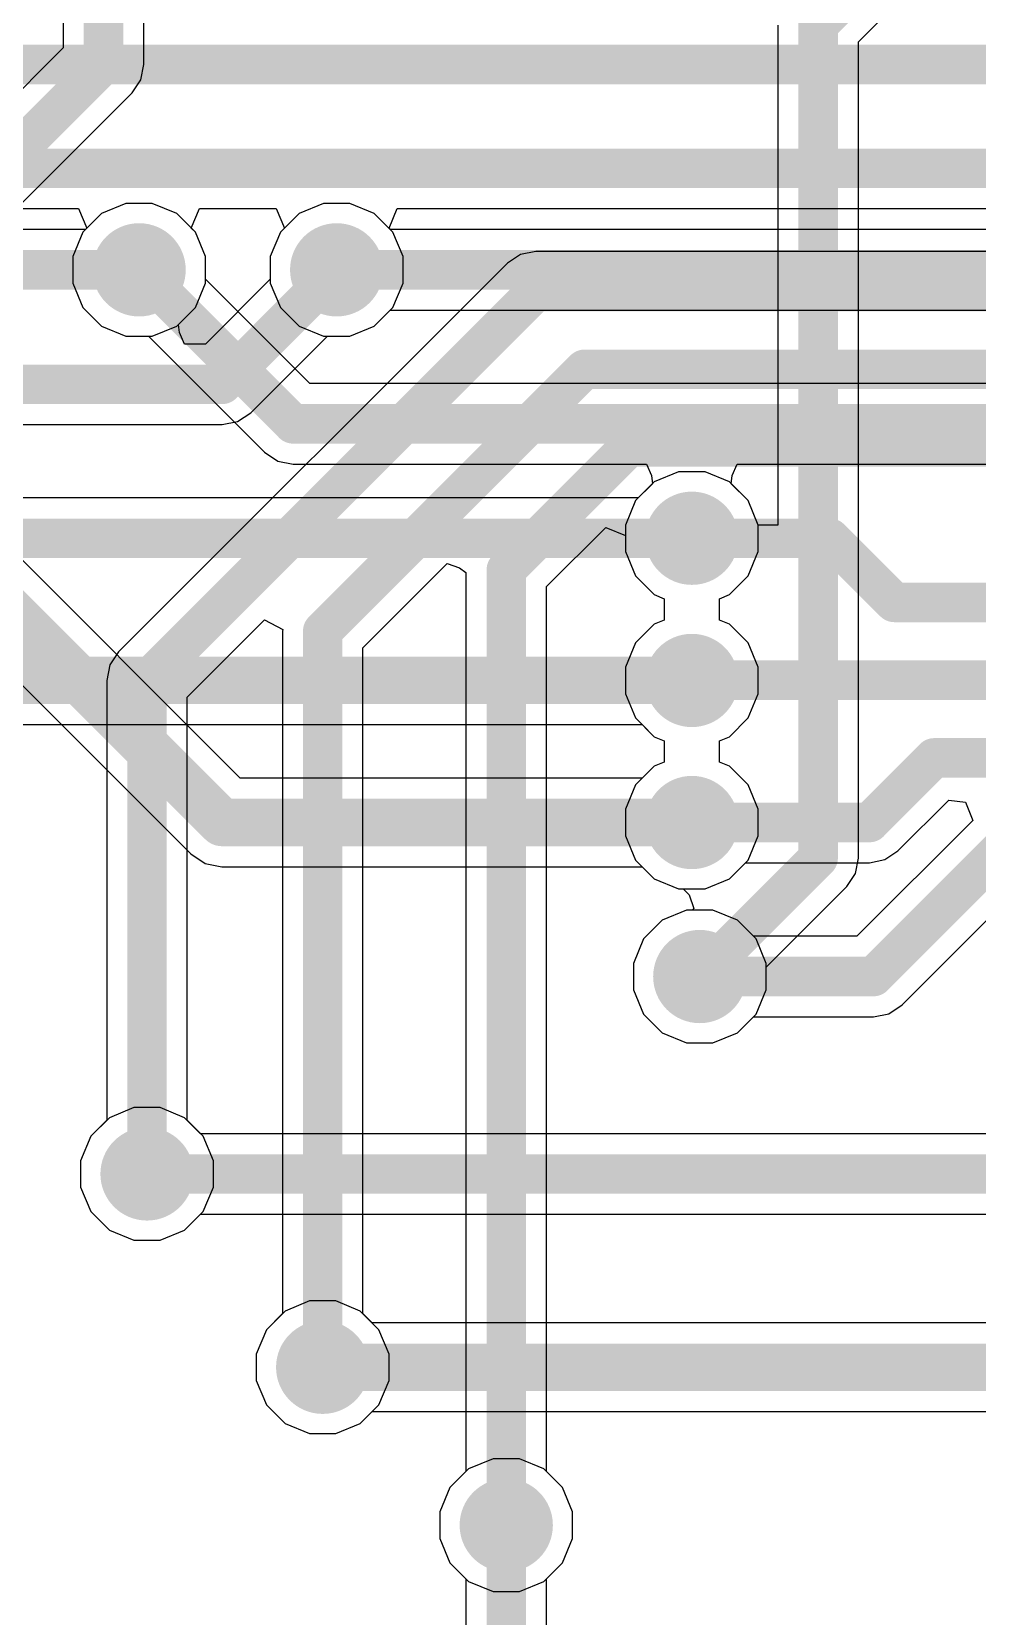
# Model space of a CAD drawing. Header units: inches. Extents: x -4.4 to 45.3, y -0.3 to 53.7.
# Drawn here: x 20.01 to 26.09, y 20.8 to 31 of the extents above; entities that cross this region are included whole.
import ezdxf

# ---------------------------------------------------------------- set-up
doc = ezdxf.new("R2010")
doc.units = ezdxf.units.IN
for name, color, linetype in [('Bottom Layer', 5, 'Continuous'), ('Signal_1', 16, 'Continuous'), ('Signal_2', 76, 'Continuous'), ('Top Layer', 1, 'Continuous'), ('Via Holes', 16, 'Continuous')]:
    doc.layers.add(name, color=color, linetype=linetype)

msp = doc.modelspace()

# ---------------------------------------------------------------- hatches: boundary and pattern name
at = {"layer": 'Bottom Layer'}
h = msp.add_hatch(color=5, dxfattribs=at)
edge = h.paths.add_edge_path()
edge.add_arc((20.701, 29.464), 0.3, 0, 360)
h = msp.add_hatch(color=5, dxfattribs=at)
edge = h.paths.add_edge_path()
edge.add_arc((21.972, 29.464), 0.3, 0, 360)
h = msp.add_hatch(color=5, dxfattribs=at)
edge = h.paths.add_edge_path()
edge.add_arc((24.257, 27.737), 0.3, 0, 360)
h = msp.add_hatch(color=5, dxfattribs=at)
edge = h.paths.add_edge_path()
edge.add_arc((24.257, 26.822), 0.3, 0, 360)
h = msp.add_hatch(color=5, dxfattribs=at)
edge = h.paths.add_edge_path()
edge.add_arc((24.257, 25.908), 0.3, 0, 360)
h = msp.add_hatch(color=5, dxfattribs=at)
edge = h.paths.add_edge_path()
edge.add_arc((24.308, 24.917), 0.3, 0, 360)
h = msp.add_hatch(color=5, dxfattribs=at)
edge = h.paths.add_edge_path()
edge.add_arc((20.752, 23.647), 0.3, 0, 360)
h = msp.add_hatch(color=5, dxfattribs=at)
edge = h.paths.add_edge_path()
edge.add_arc((21.882, 22.403), 0.3, 0, 360)
h = msp.add_hatch(color=5, dxfattribs=at)
edge = h.paths.add_edge_path()
edge.add_arc((23.063, 21.387), 0.3, 0, 360)
at = {"layer": 'Signal_1'}
h = msp.add_hatch(color=16, dxfattribs=at)
edge = h.paths.add_edge_path()
edge.add_arc((20.701, 29.464), 0.3, 0, 360)
h = msp.add_hatch(color=16, dxfattribs=at)
edge = h.paths.add_edge_path()
edge.add_arc((21.972, 29.464), 0.3, 0, 360)
h = msp.add_hatch(color=16, dxfattribs=at)
edge = h.paths.add_edge_path()
edge.add_arc((24.257, 27.737), 0.3, 0, 360)
h = msp.add_hatch(color=16, dxfattribs=at)
edge = h.paths.add_edge_path()
edge.add_arc((24.257, 26.822), 0.3, 0, 360)
h = msp.add_hatch(color=16, dxfattribs=at)
edge = h.paths.add_edge_path()
edge.add_arc((24.257, 25.908), 0.3, 0, 360)
h = msp.add_hatch(color=16, dxfattribs=at)
edge = h.paths.add_edge_path()
edge.add_arc((24.308, 24.917), 0.3, 0, 360)
h = msp.add_hatch(color=16, dxfattribs=at)
edge = h.paths.add_edge_path()
edge.add_arc((20.752, 23.647), 0.3, 0, 360)
h = msp.add_hatch(color=16, dxfattribs=at)
edge = h.paths.add_edge_path()
edge.add_arc((21.882, 22.403), 0.3, 0, 360)
h = msp.add_hatch(color=16, dxfattribs=at)
edge = h.paths.add_edge_path()
edge.add_arc((23.063, 21.387), 0.3, 0, 360)
at = {"layer": 'Signal_2'}
h = msp.add_hatch(color=76, dxfattribs=at)
edge = h.paths.add_edge_path()
edge.add_arc((20.701, 29.464), 0.3, 0, 360)
h = msp.add_hatch(color=76, dxfattribs=at)
edge = h.paths.add_edge_path()
edge.add_arc((21.972, 29.464), 0.3, 0, 360)
h = msp.add_hatch(color=76, dxfattribs=at)
edge = h.paths.add_edge_path()
edge.add_arc((24.257, 27.737), 0.3, 0, 360)
h = msp.add_hatch(color=76, dxfattribs=at)
edge = h.paths.add_edge_path()
edge.add_arc((24.257, 26.822), 0.3, 0, 360)
h = msp.add_hatch(color=76, dxfattribs=at)
edge = h.paths.add_edge_path()
edge.add_arc((24.257, 25.908), 0.3, 0, 360)
h = msp.add_hatch(color=76, dxfattribs=at)
edge = h.paths.add_edge_path()
edge.add_arc((24.308, 24.917), 0.3, 0, 360)
h = msp.add_hatch(color=76, dxfattribs=at)
edge = h.paths.add_edge_path()
edge.add_arc((20.752, 23.647), 0.3, 0, 360)
h = msp.add_hatch(color=76, dxfattribs=at)
edge = h.paths.add_edge_path()
edge.add_arc((21.882, 22.403), 0.3, 0, 360)
h = msp.add_hatch(color=76, dxfattribs=at)
edge = h.paths.add_edge_path()
edge.add_arc((23.063, 21.387), 0.3, 0, 360)
at = {"layer": 'Top Layer'}
h = msp.add_hatch(color=1, dxfattribs=at)
edge = h.paths.add_edge_path()
edge.add_arc((20.701, 29.464), 0.3, 0, 360)
h = msp.add_hatch(color=1, dxfattribs=at)
edge = h.paths.add_edge_path()
edge.add_arc((21.972, 29.464), 0.3, 0, 360)
h = msp.add_hatch(color=1, dxfattribs=at)
edge = h.paths.add_edge_path()
edge.add_arc((24.257, 27.737), 0.3, 0, 360)
h = msp.add_hatch(color=1, dxfattribs=at)
edge = h.paths.add_edge_path()
edge.add_arc((24.257, 26.822), 0.3, 0, 360)
h = msp.add_hatch(color=1, dxfattribs=at)
edge = h.paths.add_edge_path()
edge.add_arc((24.257, 25.908), 0.3, 0, 360)
h = msp.add_hatch(color=1, dxfattribs=at)
edge = h.paths.add_edge_path()
edge.add_arc((24.308, 24.917), 0.3, 0, 360)
h = msp.add_hatch(color=1, dxfattribs=at)
edge = h.paths.add_edge_path()
edge.add_arc((20.752, 23.647), 0.3, 0, 360)
h = msp.add_hatch(color=1, dxfattribs=at)
edge = h.paths.add_edge_path()
edge.add_arc((21.882, 22.403), 0.3, 0, 360)
h = msp.add_hatch(color=1, dxfattribs=at)
edge = h.paths.add_edge_path()
edge.add_arc((23.063, 21.387), 0.3, 0, 360)
at = {"layer": 'Via Holes'}
h = msp.add_hatch(color=7, dxfattribs=at)
edge = h.paths.add_edge_path()
edge.add_arc((20.701, 29.464), 0.15, 0, 360)
h = msp.add_hatch(color=7, dxfattribs=at)
edge = h.paths.add_edge_path()
edge.add_arc((21.972, 29.464), 0.15, 0, 360)
h = msp.add_hatch(color=7, dxfattribs=at)
edge = h.paths.add_edge_path()
edge.add_arc((24.257, 27.737), 0.15, 0, 360)
h = msp.add_hatch(color=7, dxfattribs=at)
edge = h.paths.add_edge_path()
edge.add_arc((24.257, 26.822), 0.15, 0, 360)
h = msp.add_hatch(color=7, dxfattribs=at)
edge = h.paths.add_edge_path()
edge.add_arc((24.257, 25.908), 0.15, 0, 360)
h = msp.add_hatch(color=7, dxfattribs=at)
edge = h.paths.add_edge_path()
edge.add_arc((24.308, 24.917), 0.15, 0, 360)
h = msp.add_hatch(color=7, dxfattribs=at)
edge = h.paths.add_edge_path()
edge.add_arc((20.752, 23.647), 0.15, 0, 360)
h = msp.add_hatch(color=7, dxfattribs=at)
edge = h.paths.add_edge_path()
edge.add_arc((21.882, 22.403), 0.15, 0, 360)
h = msp.add_hatch(color=7, dxfattribs=at)
edge = h.paths.add_edge_path()
edge.add_arc((23.063, 21.387), 0.15, 0, 360)

# ---------------------------------------------------------------- linework, layer by layer
at = {"layer": 'Bottom Layer'}
for p, q in [((25.329, 30.932), (25.913, 31.516)), ((24.811, 31.039), (24.811, 27.822)), ((25.329, 25.679), (25.329, 30.932)), ((21.352, 26.193), (16.711, 30.834)), ((16.392, 30.348), (21.033, 25.707)), ((20.616, 29.891), (20.459, 29.826)), ((20.786, 29.891), (20.616, 29.891)), ((20.943, 29.826), (20.786, 29.891)), ((21.887, 29.891), (21.731, 29.826)), ((22.057, 29.891), (21.887, 29.891)), ((22.214, 29.826), (22.057, 29.891)), ((20.459, 29.826), (20.339, 29.706)), ((21.063, 29.706), (20.943, 29.826)), ((21.731, 29.826), (21.61, 29.706)), ((22.334, 29.706), (22.214, 29.826)), ((20.339, 29.706), (20.274, 29.549)), ((21.128, 29.549), (21.063, 29.706)), ((21.61, 29.706), (21.545, 29.549)), ((22.399, 29.549), (22.334, 29.706)), ((20.274, 29.549), (20.274, 29.379)), ((21.128, 29.379), (21.128, 29.549)), ((21.545, 29.549), (21.545, 29.379)), ((22.399, 29.379), (22.399, 29.549)), ((20.274, 29.379), (20.339, 29.222)), ((21.063, 29.222), (21.128, 29.379)), ((21.545, 29.379), (21.61, 29.222)), ((22.334, 29.222), (22.399, 29.379)), ((20.339, 29.222), (20.459, 29.102)), ((20.943, 29.102), (21.063, 29.222)), ((21.61, 29.222), (21.731, 29.102)), ((22.214, 29.102), (22.334, 29.222)), ((20.459, 29.102), (20.616, 29.037)), ((20.786, 29.037), (20.943, 29.102)), ((21.731, 29.102), (21.887, 29.037)), ((22.057, 29.037), (22.214, 29.102)), ((20.616, 29.037), (20.786, 29.037)), ((21.887, 29.037), (22.057, 29.037)), ((24.172, 28.164), (24.015, 28.099)), ((24.342, 28.164), (24.172, 28.164)), ((24.499, 28.099), (24.342, 28.164)), ((24.015, 28.099), (23.895, 27.979)), ((24.619, 27.979), (24.499, 28.099)), ((23.895, 27.979), (23.83, 27.822)), ((24.684, 27.822), (24.619, 27.979)), ((23.83, 27.822), (23.83, 27.652)), ((24.811, 27.822), (24.684, 27.822)), ((23.83, 27.652), (23.895, 27.495)), ((23.895, 27.495), (24.015, 27.375)), ((24.015, 27.375), (24.079, 27.348)), ((24.079, 27.348), (24.079, 27.211)), ((24.015, 27.184), (23.895, 27.064)), ((24.079, 27.211), (24.015, 27.184)), ((23.895, 27.064), (23.83, 26.907)), ((23.83, 26.907), (23.83, 26.737)), ((23.83, 26.737), (23.895, 26.581)), ((23.895, 26.581), (24.015, 26.46)), ((24.015, 26.46), (24.079, 26.434)), ((24.079, 26.434), (24.079, 26.296)), ((24.015, 26.27), (23.938, 26.193)), ((24.079, 26.296), (24.015, 26.27)), ((23.938, 26.193), (21.352, 26.193)), ((21.033, 25.707), (21.033, 25.707)), ((21.033, 25.707), (21.125, 25.645)), ((21.125, 25.645), (21.234, 25.623)), ((21.234, 25.623), (23.938, 25.623)), ((23.938, 25.623), (24.015, 25.546)), ((25.309, 25.58), (25.329, 25.679)), ((24.015, 25.546), (24.172, 25.481)), ((24.735, 24.978), (25.253, 25.496)), ((25.253, 25.496), (25.309, 25.58)), ((24.172, 25.481), (24.201, 25.481)), ((24.201, 25.481), (24.24, 25.443)), ((24.24, 25.443), (24.269, 25.354)), ((24.223, 25.344), (24.066, 25.279)), ((24.259, 25.344), (24.223, 25.344)), ((24.269, 25.354), (24.259, 25.344)), ((24.066, 25.279), (23.946, 25.159)), ((23.946, 25.159), (23.881, 25.002)), ((23.881, 25.002), (23.881, 24.832)), ((24.735, 24.832), (24.735, 24.978)), ((23.881, 24.832), (23.946, 24.676)), ((24.67, 24.676), (24.735, 24.832)), ((23.946, 24.676), (24.066, 24.555)), ((24.55, 24.555), (24.67, 24.676)), ((24.066, 24.555), (24.223, 24.49)), ((24.223, 24.49), (24.393, 24.49)), ((24.393, 24.49), (24.55, 24.555)), ((20.667, 24.074), (20.51, 24.009)), ((20.837, 24.074), (20.667, 24.074)), ((20.994, 24.009), (20.837, 24.074)), ((20.51, 24.009), (20.39, 23.889)), ((21.114, 23.889), (20.994, 24.009)), ((20.39, 23.889), (20.325, 23.732)), ((21.179, 23.732), (21.114, 23.889)), ((20.325, 23.732), (20.325, 23.562)), ((21.179, 23.562), (21.179, 23.732)), ((20.325, 23.562), (20.39, 23.406)), ((21.114, 23.406), (21.179, 23.562)), ((20.39, 23.406), (20.51, 23.285)), ((20.994, 23.285), (21.114, 23.406)), ((20.51, 23.285), (20.667, 23.22)), ((20.837, 23.22), (20.994, 23.285)), ((20.667, 23.22), (20.837, 23.22)), ((21.64, 22.765), (21.52, 22.645)), ((21.797, 22.83), (21.64, 22.765)), ((21.967, 22.83), (21.797, 22.83)), ((22.124, 22.765), (21.967, 22.83)), ((22.244, 22.645), (22.124, 22.765)), ((21.52, 22.645), (21.455, 22.488)), ((22.309, 22.488), (22.244, 22.645)), ((21.455, 22.488), (21.455, 22.318)), ((22.309, 22.318), (22.309, 22.488)), ((21.455, 22.318), (21.52, 22.161)), ((22.244, 22.161), (22.309, 22.318)), ((21.52, 22.161), (21.64, 22.041)), ((22.124, 22.041), (22.244, 22.161)), ((21.64, 22.041), (21.797, 21.976)), ((21.967, 21.976), (22.124, 22.041)), ((21.797, 21.976), (21.967, 21.976)), ((22.821, 21.749), (22.701, 21.629)), ((22.978, 21.814), (22.821, 21.749)), ((23.148, 21.814), (22.978, 21.814)), ((23.305, 21.749), (23.148, 21.814)), ((23.425, 21.629), (23.305, 21.749)), ((22.701, 21.629), (22.636, 21.472)), ((23.49, 21.472), (23.425, 21.629)), ((22.636, 21.472), (22.636, 21.302)), ((23.49, 21.302), (23.49, 21.472)), ((22.636, 21.302), (22.701, 21.145)), ((23.425, 21.145), (23.49, 21.302)), ((22.701, 21.145), (22.821, 21.025)), ((23.305, 21.025), (23.425, 21.145)), ((22.821, 21.025), (22.978, 20.96)), ((23.148, 20.96), (23.305, 21.025)), ((22.978, 20.96), (23.148, 20.96))]:
    msp.add_line(p, q, dxfattribs=at)
for points in [[(25.07, 31.039, 0.254, 0.254, 0), (30.348, 36.317, 0.254, 0.254, 0)], [(25.07, 25.679, 0.254, 0.254, 0), (25.07, 31.039, 0.254, 0.254, 0)], [(16.51, 30.632, 0.305, 0.305, 0), (21.234, 25.908, 0.305, 0.305, 0)], [(21.234, 25.908, 0.305, 0.305, 0), (24.257, 25.908, 0.305, 0.305, 0)], [(24.308, 24.917, 0.254, 0.254, 0), (25.07, 25.679, 0.254, 0.254, 0)]]:
    msp.add_lwpolyline(points, format="xyseb", dxfattribs=at)
for points in [[(25.006, 31.039, 0.127, 0.127, 1), (25.133, 31.039, 0.127, 0.127, 1)], [(25.006, 31.039, 0.127, 0.127, 1), (25.133, 31.039, 0.127, 0.127, 1)], [(21.158, 25.908, 0.152, 0.152, 1), (21.311, 25.908, 0.152, 0.152, 1)], [(21.158, 25.908, 0.152, 0.152, 1), (21.311, 25.908, 0.152, 0.152, 1)], [(24.181, 25.908, 0.152, 0.152, 1), (24.333, 25.908, 0.152, 0.152, 1)], [(25.006, 25.679, 0.127, 0.127, 1), (25.133, 25.679, 0.127, 0.127, 1)], [(25.006, 25.679, 0.127, 0.127, 1), (25.133, 25.679, 0.127, 0.127, 1)], [(24.244, 24.917, 0.127, 0.127, 1), (24.371, 24.917, 0.127, 0.127, 1)]]:
    msp.add_lwpolyline(points, format="xyseb", close=True, dxfattribs=at)
at = {"layer": 'Signal_1'}
for p, q in [((20.213, 31.209), (20.213, 30.892)), ((20.731, 30.785), (20.731, 31.209)), ((20.213, 30.892), (17.876, 28.555)), ((20.712, 30.686), (20.731, 30.785)), ((18.318, 28.265), (20.656, 30.602)), ((20.656, 30.602), (20.712, 30.686)), ((20.616, 29.891), (20.459, 29.826)), ((20.786, 29.891), (20.616, 29.891)), ((20.943, 29.826), (20.786, 29.891)), ((21.887, 29.891), (21.731, 29.826)), ((22.057, 29.891), (21.887, 29.891)), ((22.214, 29.826), (22.057, 29.891)), ((20.459, 29.826), (20.339, 29.706)), ((21.063, 29.706), (20.943, 29.826)), ((21.731, 29.826), (21.61, 29.706)), ((22.317, 29.723), (22.214, 29.826)), ((20.339, 29.706), (20.274, 29.549)), ((21.128, 29.549), (21.063, 29.706)), ((21.61, 29.706), (21.545, 29.549)), ((26.161, 29.723), (22.317, 29.723)), ((20.274, 29.549), (20.274, 29.379)), ((21.128, 29.403), (21.128, 29.549)), ((21.545, 29.549), (21.545, 29.379)), ((20.274, 29.379), (20.339, 29.222)), ((21.799, 28.732), (21.128, 29.403)), ((21.545, 29.379), (21.61, 29.222)), ((20.339, 29.222), (20.459, 29.102)), ((21.61, 29.222), (21.731, 29.102)), ((22.214, 29.102), (22.317, 29.205)), ((22.317, 29.205), (29.526, 29.205)), ((20.459, 29.102), (20.616, 29.037)), ((21.731, 29.102), (21.887, 29.037)), ((22.057, 29.037), (22.214, 29.102)), ((20.616, 29.037), (20.762, 29.037)), ((20.762, 29.037), (21.508, 28.29)), ((21.887, 29.037), (22.057, 29.037)), ((29.576, 28.732), (21.799, 28.732)), ((21.508, 28.29), (21.593, 28.234)), ((21.593, 28.234), (21.692, 28.214)), ((21.692, 28.214), (23.965, 28.214)), ((23.965, 28.214), (23.997, 28.14)), ((23.997, 28.14), (24.004, 28.087)), ((24.51, 28.087), (24.517, 28.14)), ((24.517, 28.14), (24.549, 28.214)), ((24.549, 28.214), (29.576, 28.214)), ((24.004, 28.087), (23.895, 27.979)), ((24.619, 27.979), (24.51, 28.087)), ((23.895, 27.979), (23.83, 27.822)), ((24.684, 27.822), (24.619, 27.979)), ((23.83, 27.822), (23.83, 27.652)), ((24.684, 27.652), (24.684, 27.822)), ((23.83, 27.652), (23.895, 27.495)), ((24.619, 27.495), (24.684, 27.652)), ((23.895, 27.495), (24.015, 27.375)), ((24.499, 27.375), (24.619, 27.495)), ((24.015, 27.375), (24.079, 27.348)), ((24.079, 27.348), (24.079, 27.211)), ((24.435, 27.348), (24.499, 27.375)), ((24.435, 27.211), (24.435, 27.348)), ((24.015, 27.184), (23.895, 27.064)), ((24.079, 27.211), (24.015, 27.184)), ((24.499, 27.184), (24.435, 27.211)), ((24.619, 27.064), (24.499, 27.184)), ((23.895, 27.064), (23.83, 26.907)), ((24.684, 26.907), (24.619, 27.064)), ((23.83, 26.907), (23.83, 26.737)), ((24.684, 26.737), (24.684, 26.907)), ((23.83, 26.737), (23.895, 26.581)), ((24.619, 26.581), (24.684, 26.737)), ((23.895, 26.581), (24.015, 26.46)), ((24.499, 26.46), (24.619, 26.581)), ((24.015, 26.46), (24.079, 26.434)), ((24.079, 26.434), (24.079, 26.296)), ((24.435, 26.434), (24.499, 26.46)), ((24.435, 26.296), (24.435, 26.434)), ((24.015, 26.27), (23.895, 26.15)), ((24.079, 26.296), (24.015, 26.27)), ((24.499, 26.27), (24.435, 26.296)), ((24.619, 26.15), (24.499, 26.27)), ((23.895, 26.15), (23.83, 25.993)), ((24.684, 25.993), (24.619, 26.15)), ((23.83, 25.993), (23.83, 25.823)), ((24.684, 25.823), (24.684, 25.993)), ((23.83, 25.823), (23.895, 25.666)), ((24.619, 25.666), (24.684, 25.823)), ((23.895, 25.666), (24.015, 25.546)), ((24.499, 25.546), (24.619, 25.666)), ((24.015, 25.546), (24.172, 25.481)), ((24.342, 25.481), (24.499, 25.546)), ((24.172, 25.481), (24.342, 25.481)), ((24.223, 25.344), (24.066, 25.279)), ((24.393, 25.344), (24.223, 25.344)), ((24.55, 25.279), (24.393, 25.344)), ((24.066, 25.279), (23.946, 25.159)), ((24.67, 25.159), (24.55, 25.279)), ((23.946, 25.159), (23.881, 25.002)), ((24.735, 25.002), (24.67, 25.159)), ((23.881, 25.002), (23.881, 24.832)), ((24.735, 24.832), (24.735, 25.002)), ((23.881, 24.832), (23.946, 24.676)), ((24.67, 24.676), (24.735, 24.832)), ((23.946, 24.676), (24.066, 24.555)), ((24.55, 24.555), (24.67, 24.676)), ((24.066, 24.555), (24.223, 24.49)), ((24.223, 24.49), (24.393, 24.49)), ((24.393, 24.49), (24.55, 24.555)), ((20.667, 24.074), (20.51, 24.009)), ((20.837, 24.074), (20.667, 24.074)), ((20.994, 24.009), (20.837, 24.074)), ((20.51, 24.009), (20.39, 23.889)), ((21.114, 23.889), (20.994, 24.009)), ((20.39, 23.889), (20.325, 23.732)), ((21.179, 23.732), (21.114, 23.889)), ((20.325, 23.732), (20.325, 23.562)), ((21.179, 23.562), (21.179, 23.732)), ((20.325, 23.562), (20.39, 23.406)), ((21.114, 23.406), (21.179, 23.562)), ((20.39, 23.406), (20.51, 23.285)), ((20.994, 23.285), (21.114, 23.406)), ((20.51, 23.285), (20.667, 23.22)), ((20.837, 23.22), (20.994, 23.285)), ((20.667, 23.22), (20.837, 23.22)), ((21.64, 22.765), (21.52, 22.645)), ((21.797, 22.83), (21.64, 22.765)), ((21.967, 22.83), (21.797, 22.83)), ((22.124, 22.765), (21.967, 22.83)), ((22.244, 22.645), (22.124, 22.765)), ((21.52, 22.645), (21.455, 22.488)), ((22.309, 22.488), (22.244, 22.645)), ((21.455, 22.488), (21.455, 22.318)), ((22.309, 22.318), (22.309, 22.488)), ((21.455, 22.318), (21.52, 22.161)), ((22.244, 22.161), (22.309, 22.318)), ((21.52, 22.161), (21.64, 22.041)), ((22.124, 22.041), (22.244, 22.161)), ((21.64, 22.041), (21.797, 21.976)), ((21.967, 21.976), (22.124, 22.041)), ((21.797, 21.976), (21.967, 21.976)), ((22.821, 21.749), (22.701, 21.629)), ((22.978, 21.814), (22.821, 21.749)), ((23.148, 21.814), (22.978, 21.814)), ((23.305, 21.749), (23.148, 21.814)), ((23.425, 21.629), (23.305, 21.749)), ((22.701, 21.629), (22.636, 21.472)), ((23.49, 21.472), (23.425, 21.629)), ((22.636, 21.472), (22.636, 21.302)), ((23.49, 21.302), (23.49, 21.472)), ((22.636, 21.302), (22.701, 21.145)), ((23.425, 21.145), (23.49, 21.302)), ((22.701, 21.145), (22.821, 21.025)), ((23.305, 21.025), (23.425, 21.145)), ((22.821, 21.025), (22.978, 20.96)), ((23.148, 20.96), (23.305, 21.025)), ((22.978, 20.96), (23.148, 20.96))]:
    msp.add_line(p, q, dxfattribs=at)
for points in [[(20.472, 30.785, 0.254, 0.254, 0), (20.472, 31.553, 0.254, 0.254, 0)], [(18.059, 28.372, 0.254, 0.254, 0), (20.472, 30.785, 0.254, 0.254, 0)], [(20.701, 29.464, 0.254, 0.254, 0), (21.692, 28.473, 0.254, 0.254, 0)], [(21.972, 29.464, 0.254, 0.254, 0), (29.87, 29.464, 0.254, 0.254, 0)], [(21.692, 28.473, 0.254, 0.254, 0), (29.921, 28.473, 0.254, 0.254, 0)]]:
    msp.add_lwpolyline(points, format="xyseb", dxfattribs=at)
for points in [[(20.409, 30.785, 0.127, 0.127, 1), (20.536, 30.785, 0.127, 0.127, 1)], [(20.409, 30.785, 0.127, 0.127, 1), (20.536, 30.785, 0.127, 0.127, 1)], [(20.638, 29.464, 0.127, 0.127, 1), (20.765, 29.464, 0.127, 0.127, 1)], [(21.909, 29.464, 0.127, 0.127, 1), (22.036, 29.464, 0.127, 0.127, 1)], [(21.628, 28.473, 0.127, 0.127, 1), (21.755, 28.473, 0.127, 0.127, 1)], [(21.628, 28.473, 0.127, 0.127, 1), (21.755, 28.473, 0.127, 0.127, 1)]]:
    msp.add_lwpolyline(points, format="xyseb", close=True, dxfattribs=at)
at = {"layer": 'Signal_2'}
for p, q in [((14.051, 29.859), (20.312, 29.859)), ((20.312, 29.859), (20.365, 29.732)), ((21.037, 29.732), (21.09, 29.859)), ((21.09, 29.859), (21.583, 29.859)), ((21.583, 29.859), (21.636, 29.732)), ((22.309, 29.732), (22.361, 29.859)), ((22.361, 29.859), (26.205, 29.859)), ((20.339, 29.706), (20.274, 29.549)), ((20.365, 29.732), (20.339, 29.706)), ((21.063, 29.706), (21.037, 29.732)), ((21.128, 29.549), (21.063, 29.706)), ((21.61, 29.706), (21.545, 29.549)), ((21.636, 29.732), (21.61, 29.706)), ((22.334, 29.706), (22.309, 29.732)), ((22.399, 29.549), (22.334, 29.706)), ((20.274, 29.549), (20.274, 29.379)), ((21.128, 29.379), (21.128, 29.549)), ((21.545, 29.549), (21.545, 29.379)), ((22.399, 29.379), (22.399, 29.549)), ((20.274, 29.379), (20.339, 29.222)), ((21.063, 29.222), (21.128, 29.379)), ((21.545, 29.379), (21.61, 29.222)), ((22.334, 29.222), (22.399, 29.379)), ((20.339, 29.222), (20.459, 29.102)), ((20.943, 29.102), (21.063, 29.222)), ((21.61, 29.222), (21.731, 29.102)), ((22.214, 29.102), (22.334, 29.222)), ((20.459, 29.102), (20.616, 29.037)), ((20.786, 29.037), (20.943, 29.102)), ((21.731, 29.102), (21.887, 29.037)), ((22.057, 29.037), (22.214, 29.102)), ((20.616, 29.037), (20.786, 29.037)), ((21.887, 29.037), (22.057, 29.037)), ((24.172, 28.164), (24.015, 28.099)), ((24.342, 28.164), (24.172, 28.164)), ((24.499, 28.099), (24.342, 28.164)), ((24.015, 28.099), (23.912, 27.996)), ((24.619, 27.979), (24.499, 28.099)), ((23.912, 27.996), (16.916, 27.996)), ((24.684, 27.822), (24.619, 27.979)), ((24.684, 27.652), (24.684, 27.822)), ((24.619, 27.495), (24.684, 27.652)), ((24.499, 27.375), (24.619, 27.495)), ((24.435, 27.348), (24.499, 27.375)), ((24.435, 27.211), (24.435, 27.348)), ((24.499, 27.184), (24.435, 27.211)), ((24.619, 27.064), (24.499, 27.184)), ((24.684, 26.907), (24.619, 27.064)), ((24.684, 26.737), (24.684, 26.907)), ((24.619, 26.581), (24.684, 26.737)), ((17.387, 26.538), (23.937, 26.538)), ((23.937, 26.538), (24.015, 26.46)), ((24.499, 26.46), (24.619, 26.581)), ((24.015, 26.46), (24.079, 26.434)), ((24.079, 26.434), (24.079, 26.296)), ((24.435, 26.434), (24.499, 26.46)), ((24.435, 26.296), (24.435, 26.434)), ((24.015, 26.27), (23.895, 26.15)), ((24.079, 26.296), (24.015, 26.27)), ((24.499, 26.27), (24.435, 26.296)), ((24.619, 26.15), (24.499, 26.27)), ((23.895, 26.15), (23.83, 25.993)), ((24.684, 25.993), (24.619, 26.15)), ((23.83, 25.993), (23.83, 25.823)), ((24.684, 25.823), (24.684, 25.993)), ((23.83, 25.823), (23.895, 25.666)), ((24.619, 25.666), (24.684, 25.823)), ((23.895, 25.666), (24.015, 25.546)), ((24.499, 25.546), (24.619, 25.666)), ((24.015, 25.546), (24.172, 25.481)), ((24.342, 25.481), (24.499, 25.546)), ((24.172, 25.481), (24.342, 25.481)), ((24.223, 25.344), (24.066, 25.279)), ((24.393, 25.344), (24.223, 25.344)), ((24.55, 25.279), (24.393, 25.344)), ((24.066, 25.279), (23.946, 25.159)), ((24.67, 25.159), (24.55, 25.279)), ((23.946, 25.159), (23.881, 25.002)), ((24.735, 25.002), (24.67, 25.159)), ((23.881, 25.002), (23.881, 24.832)), ((24.735, 24.832), (24.735, 25.002)), ((23.881, 24.832), (23.946, 24.676)), ((24.67, 24.676), (24.735, 24.832)), ((23.946, 24.676), (24.066, 24.555)), ((24.55, 24.555), (24.67, 24.676)), ((24.066, 24.555), (24.223, 24.49)), ((24.223, 24.49), (24.393, 24.49)), ((24.393, 24.49), (24.55, 24.555)), ((20.667, 24.074), (20.51, 24.009)), ((20.837, 24.074), (20.667, 24.074)), ((20.994, 24.009), (20.837, 24.074)), ((20.51, 24.009), (20.39, 23.889)), ((21.097, 23.906), (20.994, 24.009)), ((20.39, 23.889), (20.325, 23.732)), ((26.797, 23.906), (21.097, 23.906)), ((20.325, 23.732), (20.325, 23.562)), ((20.325, 23.562), (20.39, 23.406)), ((20.39, 23.406), (20.51, 23.285)), ((20.994, 23.285), (21.097, 23.388)), ((21.097, 23.388), (26.69, 23.388)), ((20.51, 23.285), (20.667, 23.22)), ((20.837, 23.22), (20.994, 23.285)), ((20.667, 23.22), (20.837, 23.22)), ((21.64, 22.765), (21.52, 22.645)), ((21.797, 22.83), (21.64, 22.765)), ((21.967, 22.83), (21.797, 22.83)), ((22.124, 22.765), (21.967, 22.83)), ((22.201, 22.688), (22.124, 22.765)), ((21.52, 22.645), (21.455, 22.488)), ((26.568, 22.688), (22.201, 22.688)), ((21.455, 22.488), (21.455, 22.318)), ((21.455, 22.318), (21.52, 22.161)), ((21.52, 22.161), (21.64, 22.041)), ((21.64, 22.041), (21.797, 21.976)), ((21.967, 21.976), (22.124, 22.041)), ((22.124, 22.041), (22.201, 22.118)), ((22.201, 22.118), (26.45, 22.118)), ((21.797, 21.976), (21.967, 21.976)), ((22.821, 21.749), (22.701, 21.629)), ((22.978, 21.814), (22.821, 21.749)), ((23.148, 21.814), (22.978, 21.814)), ((23.305, 21.749), (23.148, 21.814)), ((23.425, 21.629), (23.305, 21.749)), ((22.701, 21.629), (22.636, 21.472)), ((23.49, 21.472), (23.425, 21.629)), ((22.636, 21.472), (22.636, 21.302)), ((23.49, 21.302), (23.49, 21.472)), ((22.636, 21.302), (22.701, 21.145)), ((23.425, 21.145), (23.49, 21.302)), ((22.701, 21.145), (22.804, 21.042)), ((23.322, 21.042), (23.425, 21.145)), ((22.804, 21.042), (22.804, 16.313)), ((23.322, 7.468), (23.322, 21.042))]:
    msp.add_line(p, q, dxfattribs=at)
for points in [[(13.945, 30.785, 0.254, 0.254, 0), (26.67, 30.785, 0.254, 0.254, 0)], [(13.943, 30.117, 0.254, 0.254, 0), (26.55, 30.117, 0.254, 0.254, 0)], [(16.916, 27.737, 0.254, 0.254, 0), (24.257, 27.737, 0.254, 0.254, 0)], [(17.07, 26.823, 0.305, 0.305, 0), (24.256, 26.823, 0.305, 0.305, 0)], [(24.256, 26.823, 0.305, 0.305, 0), (24.257, 26.822, 0.305, 0.305, 0)], [(20.752, 23.647, 0.254, 0.254, 0), (26.797, 23.647, 0.254, 0.254, 0)], [(21.882, 22.403, 0.305, 0.305, 0), (26.568, 22.403, 0.305, 0.305, 0)], [(23.063, 7.468, 0.254, 0.254, 0), (23.063, 21.387, 0.254, 0.254, 0)]]:
    msp.add_lwpolyline(points, format="xyseb", dxfattribs=at)
for points in [[(24.194, 27.737, 0.127, 0.127, 1), (24.321, 27.737, 0.127, 0.127, 1)], [(24.18, 26.823, 0.152, 0.152, 1), (24.333, 26.823, 0.152, 0.152, 1)], [(24.18, 26.823, 0.152, 0.152, 1), (24.333, 26.823, 0.152, 0.152, 1)], [(24.181, 26.822, 0.152, 0.152, 1), (24.333, 26.822, 0.152, 0.152, 1)], [(20.688, 23.647, 0.127, 0.127, 1), (20.815, 23.647, 0.127, 0.127, 1)], [(21.806, 22.403, 0.152, 0.152, 1), (21.958, 22.403, 0.152, 0.152, 1)], [(23, 21.387, 0.127, 0.127, 1), (23.127, 21.387, 0.127, 0.127, 1)]]:
    msp.add_lwpolyline(points, format="xyseb", close=True, dxfattribs=at)
at = {"layer": 'Top Layer'}
for p, q in [((20.616, 29.891), (20.459, 29.826)), ((20.786, 29.891), (20.616, 29.891)), ((20.943, 29.826), (20.786, 29.891)), ((21.887, 29.891), (21.731, 29.826)), ((22.057, 29.891), (21.887, 29.891)), ((22.214, 29.826), (22.057, 29.891)), ((20.459, 29.826), (20.356, 29.723)), ((21.063, 29.706), (20.943, 29.826)), ((21.731, 29.826), (21.61, 29.706)), ((22.334, 29.706), (22.214, 29.826)), ((20.356, 29.723), (16.16, 29.723)), ((21.128, 29.549), (21.063, 29.706)), ((21.61, 29.706), (21.545, 29.549)), ((22.399, 29.549), (22.334, 29.706)), ((23.253, 29.583), (23.154, 29.563)), ((26.393, 29.583), (23.253, 29.583)), ((23.07, 29.507), (20.569, 27.006)), ((21.128, 29.379), (21.128, 29.549)), ((21.545, 29.549), (21.545, 29.403)), ((22.399, 29.379), (22.399, 29.549)), ((23.154, 29.563), (23.07, 29.507)), ((21.063, 29.222), (21.128, 29.379)), ((21.545, 29.403), (21.129, 28.986)), ((22.334, 29.222), (22.399, 29.379)), ((20.954, 29.113), (21.063, 29.222)), ((22.214, 29.102), (22.334, 29.222)), ((20.961, 29.06), (20.954, 29.113)), ((20.993, 28.986), (20.961, 29.06)), ((22.057, 29.037), (22.214, 29.102)), ((21.129, 28.986), (20.993, 28.986)), ((21.419, 28.544), (21.912, 29.037)), ((21.912, 29.037), (22.057, 29.037)), ((16.002, 28.468), (21.236, 28.468)), ((21.236, 28.468), (21.335, 28.488)), ((21.335, 28.488), (21.419, 28.544)), ((23.322, 27.426), (23.703, 27.807)), ((23.703, 27.807), (23.83, 27.755)), ((23.83, 27.755), (23.83, 27.652)), ((23.83, 27.652), (23.895, 27.495)), ((22.141, 27.033), (22.683, 27.574)), ((22.683, 27.574), (22.763, 27.547)), ((22.763, 27.547), (22.804, 27.516)), ((22.804, 27.516), (22.804, 21.732)), ((23.322, 21.732), (23.322, 27.426)), ((23.895, 27.495), (24.015, 27.375)), ((24.015, 27.375), (24.079, 27.348)), ((24.079, 27.348), (24.079, 27.211)), ((21.011, 26.715), (21.508, 27.212)), ((21.508, 27.212), (21.625, 27.15)), ((21.625, 27.15), (21.623, 27.14)), ((21.623, 27.14), (21.623, 22.748)), ((24.015, 27.184), (23.895, 27.064)), ((24.079, 27.211), (24.015, 27.184)), ((22.141, 22.748), (22.141, 27.033)), ((23.895, 27.064), (23.83, 26.907)), ((20.513, 26.922), (20.493, 26.822)), ((20.569, 27.006), (20.513, 26.922)), ((20.493, 26.822), (20.493, 23.992)), ((23.83, 26.907), (23.83, 26.737)), ((21.011, 23.992), (21.011, 26.715)), ((23.83, 26.737), (23.895, 26.581)), ((23.895, 26.581), (24.015, 26.46)), ((24.015, 26.46), (24.079, 26.434)), ((24.079, 26.434), (24.079, 26.296)), ((24.015, 26.27), (23.895, 26.15)), ((24.079, 26.296), (24.015, 26.27)), ((23.895, 26.15), (23.83, 25.993)), ((25.583, 25.725), (25.91, 26.051)), ((25.91, 26.051), (26.018, 26.039)), ((26.018, 26.039), (26.064, 25.922)), ((23.83, 25.993), (23.83, 25.823)), ((26.064, 25.922), (25.318, 25.176)), ((23.83, 25.823), (23.895, 25.666)), ((25.499, 25.669), (25.583, 25.725)), ((23.895, 25.666), (24.015, 25.546)), ((24.499, 25.546), (24.602, 25.649)), ((24.602, 25.649), (25.4, 25.649)), ((25.4, 25.649), (25.499, 25.669)), ((24.015, 25.546), (24.172, 25.481)), ((24.342, 25.481), (24.499, 25.546)), ((25.609, 24.734), (26.439, 25.565)), ((24.172, 25.481), (24.342, 25.481)), ((24.223, 25.344), (24.066, 25.279)), ((24.393, 25.344), (24.223, 25.344)), ((24.55, 25.279), (24.393, 25.344)), ((24.066, 25.279), (23.946, 25.159)), ((24.653, 25.176), (24.55, 25.279)), ((23.946, 25.159), (23.881, 25.002)), ((25.318, 25.176), (24.653, 25.176)), ((23.881, 25.002), (23.881, 24.832)), ((23.881, 24.832), (23.946, 24.676)), ((23.946, 24.676), (24.066, 24.555)), ((25.425, 24.658), (25.525, 24.678)), ((25.525, 24.678), (25.609, 24.734)), ((24.55, 24.555), (24.653, 24.658)), ((24.653, 24.658), (25.425, 24.658)), ((24.066, 24.555), (24.223, 24.49)), ((24.223, 24.49), (24.393, 24.49)), ((24.393, 24.49), (24.55, 24.555)), ((20.493, 23.992), (20.39, 23.889)), ((21.114, 23.889), (21.011, 23.992)), ((20.39, 23.889), (20.325, 23.732)), ((21.179, 23.732), (21.114, 23.889)), ((20.325, 23.732), (20.325, 23.562)), ((21.179, 23.562), (21.179, 23.732)), ((20.325, 23.562), (20.39, 23.406)), ((21.114, 23.406), (21.179, 23.562)), ((20.39, 23.406), (20.51, 23.285)), ((20.994, 23.285), (21.114, 23.406)), ((20.51, 23.285), (20.667, 23.22)), ((20.837, 23.22), (20.994, 23.285)), ((20.667, 23.22), (20.837, 23.22)), ((21.623, 22.748), (21.52, 22.645)), ((22.244, 22.645), (22.141, 22.748)), ((21.52, 22.645), (21.455, 22.488)), ((22.309, 22.488), (22.244, 22.645)), ((21.455, 22.488), (21.455, 22.318)), ((22.309, 22.318), (22.309, 22.488)), ((21.455, 22.318), (21.52, 22.161)), ((22.244, 22.161), (22.309, 22.318)), ((21.52, 22.161), (21.64, 22.041)), ((22.124, 22.041), (22.244, 22.161)), ((21.64, 22.041), (21.797, 21.976)), ((21.967, 21.976), (22.124, 22.041)), ((21.797, 21.976), (21.967, 21.976)), ((22.804, 21.732), (22.701, 21.629)), ((23.425, 21.629), (23.322, 21.732)), ((22.701, 21.629), (22.636, 21.472)), ((23.49, 21.472), (23.425, 21.629)), ((22.636, 21.472), (22.636, 21.302)), ((23.49, 21.302), (23.49, 21.472)), ((22.636, 21.302), (22.701, 21.145)), ((23.425, 21.145), (23.49, 21.302)), ((22.701, 21.145), (22.821, 21.025)), ((23.305, 21.025), (23.425, 21.145)), ((22.821, 21.025), (22.978, 20.96)), ((23.148, 20.96), (23.305, 21.025)), ((22.978, 20.96), (23.148, 20.96))]:
    msp.add_line(p, q, dxfattribs=at)
for points in [[(16.053, 29.464, 0.254, 0.254, 0), (20.701, 29.464, 0.254, 0.254, 0)], [(21.236, 28.727, 0.254, 0.254, 0), (21.972, 29.464, 0.254, 0.254, 0)], [(20.752, 26.822, 0.254, 0.254, 0), (23.253, 29.324, 0.254, 0.254, 0)], [(23.253, 29.324, 0.254, 0.254, 0), (28.172, 29.324, 0.254, 0.254, 0)], [(16.002, 28.727, 0.254, 0.254, 0), (21.236, 28.727, 0.254, 0.254, 0)], [(21.882, 27.14, 0.254, 0.254, 0), (23.566, 28.824, 0.254, 0.254, 0)], [(23.566, 28.824, 0.254, 0.254, 0), (28.172, 28.824, 0.254, 0.254, 0)], [(23.063, 27.534, 0.254, 0.254, 0), (23.853, 28.324, 0.254, 0.254, 0)], [(23.853, 28.324, 0.254, 0.254, 0), (28.172, 28.324, 0.254, 0.254, 0)], [(24.257, 27.737, 0.254, 0.254, 0), (25.146, 27.737, 0.254, 0.254, 0)], [(25.146, 27.737, 0.254, 0.254, 0), (25.559, 27.324, 0.254, 0.254, 0)], [(23.063, 21.387, 0.254, 0.254, 0), (23.063, 27.534, 0.254, 0.254, 0)], [(25.559, 27.324, 0.254, 0.254, 0), (28.172, 27.324, 0.254, 0.254, 0)], [(21.882, 22.403, 0.254, 0.254, 0), (21.882, 27.14, 0.254, 0.254, 0)], [(20.752, 23.647, 0.254, 0.254, 0), (20.752, 26.822, 0.254, 0.254, 0)], [(24.257, 26.824, 0.254, 0.254, 0), (28.172, 26.824, 0.254, 0.254, 0)], [(25.4, 25.908, 0.254, 0.254, 0), (25.816, 26.324, 0.254, 0.254, 0)], [(25.816, 26.324, 0.254, 0.254, 0), (28.172, 26.324, 0.254, 0.254, 0)], [(24.257, 25.908, 0.254, 0.254, 0), (25.4, 25.908, 0.254, 0.254, 0)], [(25.425, 24.917, 0.254, 0.254, 0), (26.332, 25.824, 0.254, 0.254, 0)], [(24.308, 24.917, 0.254, 0.254, 0), (25.425, 24.917, 0.254, 0.254, 0)]]:
    msp.add_lwpolyline(points, format="xyseb", dxfattribs=at)
for points in [[(20.638, 29.464, 0.127, 0.127, 1), (20.765, 29.464, 0.127, 0.127, 1)], [(21.909, 29.464, 0.127, 0.127, 1), (22.036, 29.464, 0.127, 0.127, 1)], [(23.19, 29.324, 0.127, 0.127, 1), (23.317, 29.324, 0.127, 0.127, 1)], [(23.19, 29.324, 0.127, 0.127, 1), (23.317, 29.324, 0.127, 0.127, 1)], [(21.172, 28.727, 0.127, 0.127, 1), (21.299, 28.727, 0.127, 0.127, 1)], [(21.172, 28.727, 0.127, 0.127, 1), (21.299, 28.727, 0.127, 0.127, 1)], [(23.503, 28.824, 0.127, 0.127, 1), (23.63, 28.824, 0.127, 0.127, 1)], [(23.503, 28.824, 0.127, 0.127, 1), (23.63, 28.824, 0.127, 0.127, 1)], [(23.79, 28.324, 0.127, 0.127, 1), (23.917, 28.324, 0.127, 0.127, 1)], [(23.79, 28.324, 0.127, 0.127, 1), (23.917, 28.324, 0.127, 0.127, 1)], [(24.194, 27.737, 0.127, 0.127, 1), (24.321, 27.737, 0.127, 0.127, 1)], [(25.083, 27.737, 0.127, 0.127, 1), (25.21, 27.737, 0.127, 0.127, 1)], [(25.083, 27.737, 0.127, 0.127, 1), (25.21, 27.737, 0.127, 0.127, 1)], [(23, 27.534, 0.127, 0.127, 1), (23.127, 27.534, 0.127, 0.127, 1)], [(23, 27.534, 0.127, 0.127, 1), (23.127, 27.534, 0.127, 0.127, 1)], [(25.496, 27.324, 0.127, 0.127, 1), (25.623, 27.324, 0.127, 0.127, 1)], [(25.496, 27.324, 0.127, 0.127, 1), (25.623, 27.324, 0.127, 0.127, 1)], [(21.819, 27.14, 0.127, 0.127, 1), (21.946, 27.14, 0.127, 0.127, 1)], [(21.819, 27.14, 0.127, 0.127, 1), (21.946, 27.14, 0.127, 0.127, 1)], [(20.688, 26.822, 0.127, 0.127, 1), (20.815, 26.822, 0.127, 0.127, 1)], [(20.688, 26.822, 0.127, 0.127, 1), (20.815, 26.822, 0.127, 0.127, 1)], [(24.194, 26.824, 0.127, 0.127, 1), (24.321, 26.824, 0.127, 0.127, 1)], [(25.752, 26.324, 0.127, 0.127, 1), (25.879, 26.324, 0.127, 0.127, 1)], [(25.752, 26.324, 0.127, 0.127, 1), (25.879, 26.324, 0.127, 0.127, 1)], [(24.194, 25.908, 0.127, 0.127, 1), (24.321, 25.908, 0.127, 0.127, 1)], [(25.337, 25.908, 0.127, 0.127, 1), (25.464, 25.908, 0.127, 0.127, 1)], [(25.337, 25.908, 0.127, 0.127, 1), (25.464, 25.908, 0.127, 0.127, 1)], [(24.244, 24.917, 0.127, 0.127, 1), (24.371, 24.917, 0.127, 0.127, 1)], [(25.362, 24.917, 0.127, 0.127, 1), (25.489, 24.917, 0.127, 0.127, 1)], [(25.362, 24.917, 0.127, 0.127, 1), (25.489, 24.917, 0.127, 0.127, 1)], [(20.688, 23.647, 0.127, 0.127, 1), (20.815, 23.647, 0.127, 0.127, 1)], [(21.819, 22.403, 0.127, 0.127, 1), (21.946, 22.403, 0.127, 0.127, 1)], [(23, 21.387, 0.127, 0.127, 1), (23.127, 21.387, 0.127, 0.127, 1)]]:
    msp.add_lwpolyline(points, format="xyseb", close=True, dxfattribs=at)

doc.saveas('drawing.dxf')
